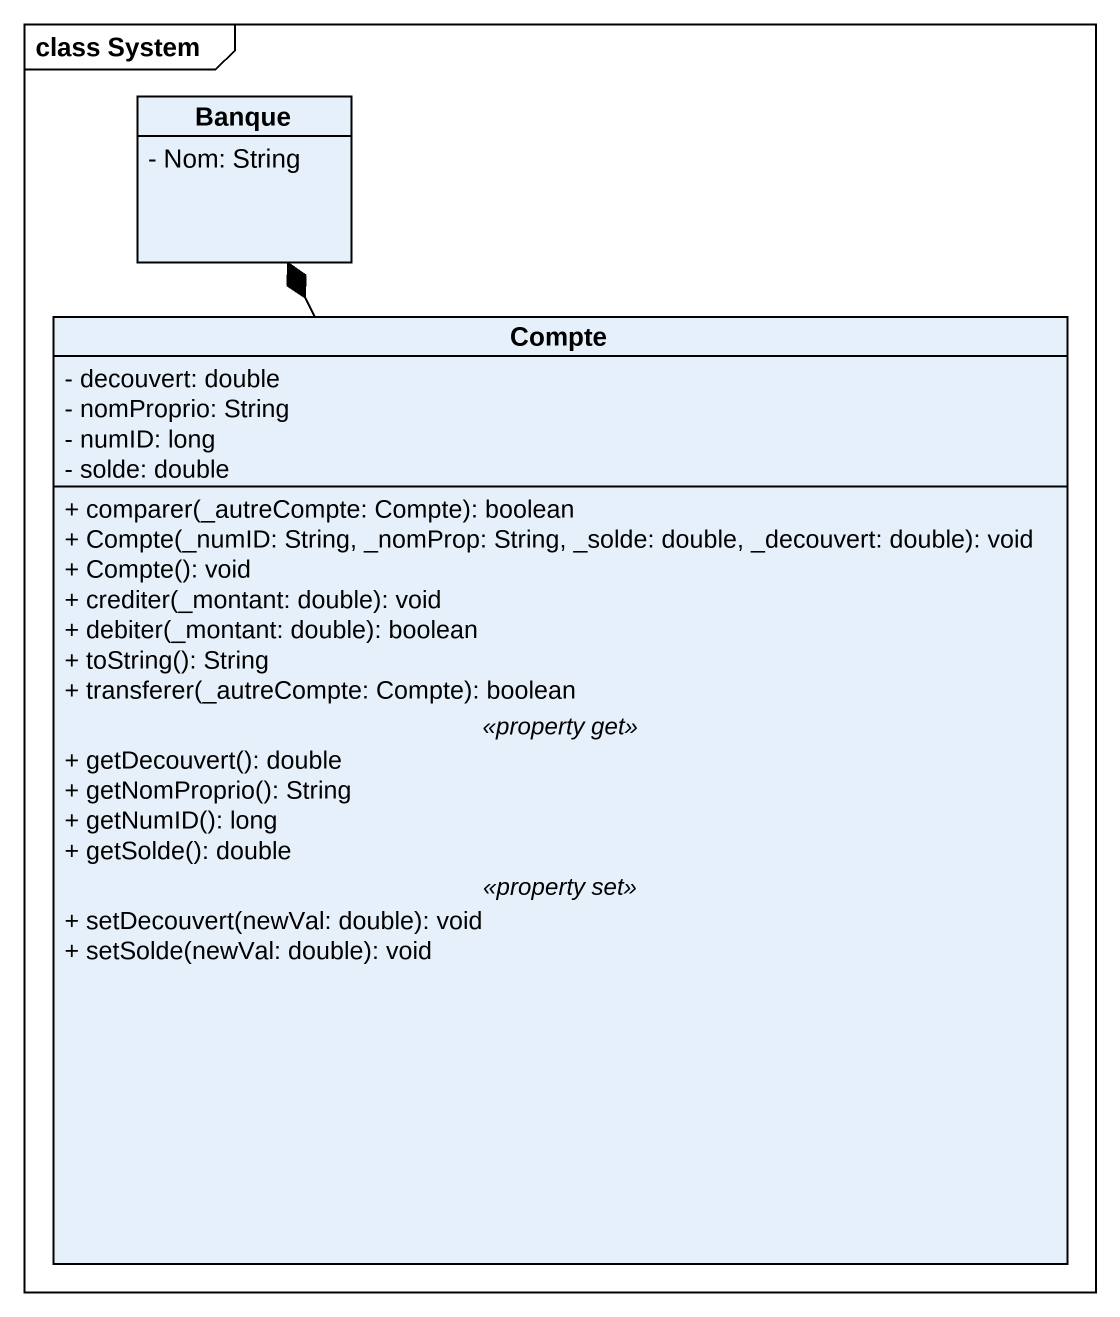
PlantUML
@startuml
mainframe class System
hide circle
hide empty members
skinparam classAttributeIconSize 0
class Banque {
  - Nom: String
}
class Compte {
  - decouvert: double
  - nomProprio: String
  - numID: long
  - solde: double
  --
  + comparer(_autreCompte: Compte): boolean
  + Compte(_numID: String, _nomProp: String, _solde: double, _decouvert: double): void
  + Compte(): void
  + crediter(_montant: double): void
  + debiter(_montant: double): boolean
  + toString(): String
  + transferer(_autreCompte: Compte): boolean
  .. <<property get>> ..
  + getDecouvert(): double
  + getNomProprio(): String
  + getNumID(): long
  + getSolde(): double
  .. <<property set>> ..
  + setDecouvert(newVal: double): void
  + setSolde(newVal: double): void
}
Compte -up-* Banque
@enduml
